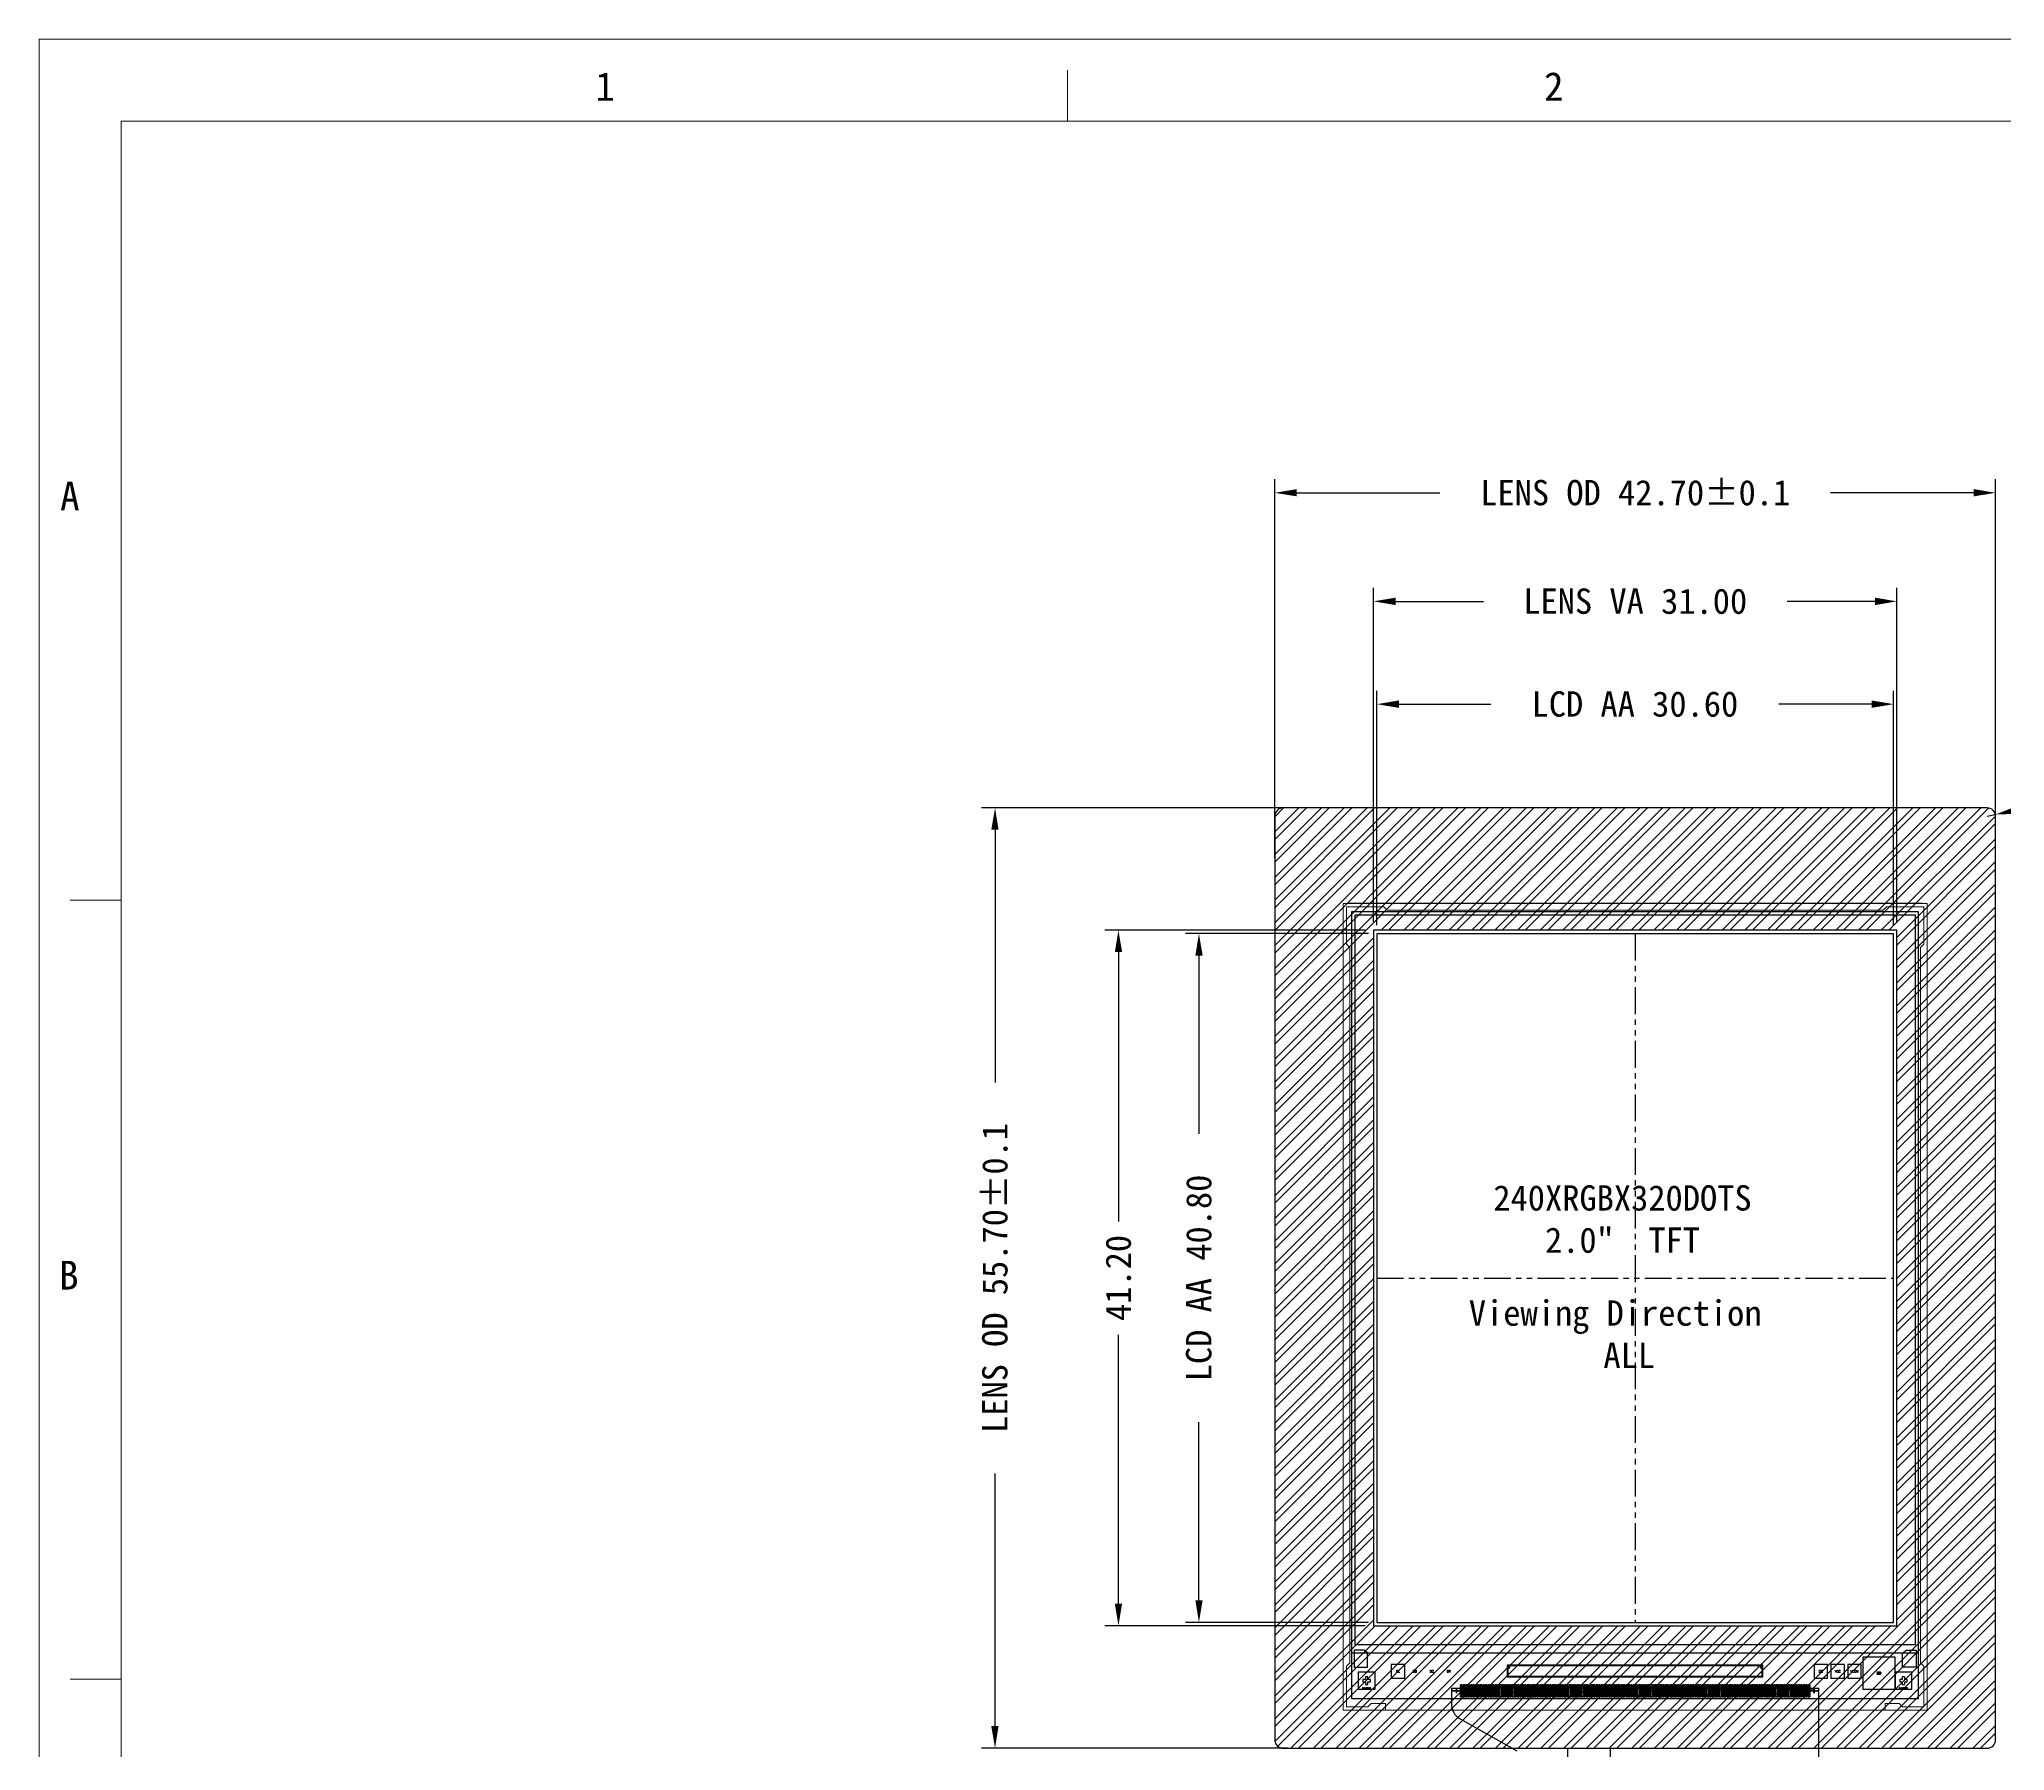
# Model space of a CAD drawing. Header units: millimetres. Extents: x 395 to 741, y -849 to -609.
# Drawn here: x 394.5 to 511, y -709.9 to -608.6 of the extents above; entities that cross this region are included whole.
import ezdxf

# ---------------------------------------------------------------- set-up
doc = ezdxf.new("R2010")
doc.units = ezdxf.units.MM
doc.header["$PDMODE"] = 3
doc.linetypes.add('PHANTOM2', pattern=[31.75, 15.875, -3.175, 3.175, -3.175, 3.175, -3.175])
doc.layers.get('0').update_dxf_attribs({"lineweight": 9})
doc.layers.get('Defpoints').update_dxf_attribs({"lineweight": 9})
for name, color, linetype, lineweight in [('BLU', 7, 'Continuous', 20), ('DIM', 4, 'Continuous', 13), ('R-Housing', 7, 'Continuous', 20)]:
    doc.layers.add(name, color=color, linetype=linetype, lineweight=lineweight)
for name, color, linetype in [('DIM（标注）', 3, 'Continuous'), ('FPC', 60, 'Continuous'), ('GATE.drawing', 3, 'Continuous'), ('ITO.drawing', 3, 'Continuous'), ('L131.drawing', 3, 'Continuous'), ('L31.drawing', 2, 'Continuous'), ('L59.drawing', 7, 'Continuous'), ('LAYOUT.drawing', 7, 'Continuous'), ('OUTLINE.drawing', 5, 'Continuous'), ('标 注', 3, 'Continuous')]:
    doc.layers.add(name, color=color, linetype=linetype)
doc.styles.add('romans', font='romans.shx')
doc.styles.add('W0$254', font='simplex_.ttf', dxfattribs={"width": 0.75})
doc.styles.add('宋', font='SimSun.ttf', dxfattribs={"height": 2})
doc.styles.add('宋体', font='')
doc.styles.get('宋体').set_extended_font_data('FangSong_GB2312')
doc.dimstyles.new('STANDARD 03', dxfattribs={"dimscale": 0, "dimtxt": 1.5, "dimasz": 1.3, "dimexe": 0.8, "dimexo": 0.5, "dimgap": 0.5, "dimtad": 0, "dimzin": 0, "dimdsep": 46, "dimtxsty": 'romans', "dimcen": 2, "dimadec": 0, "dimazin": 0, "dimtfac": 1, "dimtmove": 0, "dimatfit": 3, "dimfxl": 1, "dimtolj": 1, "dimtzin": 0, "dimarcsym": 0})
doc.dimstyles.new('STANDARD 03$0', dxfattribs={"dimscale": 0, "dimtxt": 1.5, "dimasz": 1.3, "dimexe": 0.8, "dimexo": 0.5, "dimgap": 0.5, "dimtad": 0, "dimzin": 0, "dimdsep": 46, "dimtxsty": 'romans', "dimcen": 1, "dimclrd": 256, "dimclre": 256, "dimclrt": 256, "dimadec": 0, "dimazin": 0, "dimtfac": 1, "dimtmove": 0, "dimatfit": 3, "dimfxl": 1, "dimtolj": 1, "dimtzin": 0, "dimlwd": -1, "dimarcsym": 0})

# ---------------------------------------------------------------- blocks, each defined once
blk = doc.blocks.new('*D26')
at = {"layer": 'Defpoints', "color": 0, "transparency": 16777216}
for p in [(504.39, -647.95), (473.79, -661.54), (504.39, -661.54)]:
    blk.add_point(p, dxfattribs=at)
at = {"layer": 'DIM（标注）', "lineweight": -2, "transparency": 16777216}
for p, q in [((473.79, -661.04), (473.79, -647.15)), ((504.39, -661.04), (504.39, -647.15))]:
    blk.add_line(p, q, dxfattribs=at)
at = {"layer": 'DIM（标注）', "transparency": 16777216}
for p, q in [((475.09, -647.95), (480.53, -647.95)), ((503.09, -647.95), (497.6, -647.95))]:
    blk.add_line(p, q, dxfattribs=at)
for points in [[(475.09, -647.73), (475.09, -648.17), (473.79, -647.95)], [(503.09, -647.73), (503.09, -648.17), (504.39, -647.95)]]:
    blk.add_solid(points, dxfattribs=at)
at = {"layer": 'DIM（标注）', "transparency": 16777216, "insert": (489.07, -647.95), "char_height": 1.5, "attachment_point": 5, "style": '宋体'}
blk.add_mtext('\\A1;LCD AA 30.60', dxfattribs=at)
blk = doc.blocks.new('*D27')
at = {"layer": 'Defpoints', "color": 0, "transparency": 16777216}
for p in [(473.79, -661.54), (463.24, -702.34), (473.79, -702.34)]:
    blk.add_point(p, dxfattribs=at)
at = {"layer": 'DIM（标注）', "lineweight": -2, "transparency": 16777216}
for p, q in [((473.29, -661.54), (462.44, -661.54)), ((473.29, -702.34), (462.44, -702.34))]:
    blk.add_line(p, q, dxfattribs=at)
at = {"layer": 'DIM（标注）', "transparency": 16777216}
for p, q in [((463.24, -662.84), (463.24, -673.41)), ((463.24, -701.04), (463.24, -690.48))]:
    blk.add_line(p, q, dxfattribs=at)
for points in [[(463.03, -662.84), (463.46, -662.84), (463.24, -661.54)], [(463.03, -701.04), (463.46, -701.04), (463.24, -702.34)]]:
    blk.add_solid(points, dxfattribs=at)
at = {"layer": 'DIM（标注）', "transparency": 16777216, "insert": (463.24, -681.94), "char_height": 1.5, "attachment_point": 5, "rotation": 90, "style": '宋体'}
blk.add_mtext('\\A1;LCD AA 40.80', dxfattribs=at)
blk = doc.blocks.new('*U11')
at = {"layer": 'DIM（标注）', "color": 4}
blk.add_lwpolyline([(-0.05, -0.35), (0.05, -0.35), (0.05, 0.35), (-0.05, 0.35)], close=True, dxfattribs=at)
blk = doc.blocks.new('*U12')
at = {"layer": 'DIM（标注）', "color": 0, "linetype": 'ByBlock', "lineweight": -2}
for p in [(0, 0), (0.146, 0), (0.292, 0), (0.438, 0), (0.584, 0), (0.73, 0), (0.876, 0), (1.022, 0), (1.168, 0), (1.314, 0), (1.46, 0), (1.606, 0), (1.752, 0), (1.898, 0), (2.044, 0), (2.19, 0), (2.336, 0), (2.482, 0), (2.628, 0), (2.774, 0), (2.92, 0), (3.066, 0), (3.212, 0), (3.358, 0), (3.504, 0), (3.65, 0), (3.796, 0), (3.942, 0), (4.088, 0), (4.234, 0), (4.38, 0), (4.526, 0), (4.672, 0), (4.818, 0), (4.964, 0), (5.11, 0), (5.256, 0), (5.402, 0), (5.548, 0), (5.694, 0), (5.84, 0), (5.986, 0), (6.132, 0), (6.278, 0), (6.424, 0), (6.57, 0), (6.716, 0), (6.862, 0), (7.008, 0), (7.154, 0), (7.3, 0), (7.446, 0), (7.592, 0), (7.738, 0), (7.884, 0), (8.03, 0), (8.176, 0), (8.322, 0), (8.468, 0), (8.614, 0), (8.76, 0), (8.906, 0), (9.052, 0), (9.198, 0), (9.344, 0), (9.49, 0), (9.636, 0), (9.782, 0), (9.928, 0), (10.074, 0), (10.22, 0), (10.366, 0), (10.512, 0), (10.658, 0), (10.804, 0), (10.95, 0), (11.096, 0), (11.242, 0), (11.388, 0), (11.534, 0), (11.68, 0), (11.826, 0), (11.972, 0), (12.118, 0), (12.264, 0), (12.41, 0), (12.556, 0), (12.702, 0), (12.848, 0), (12.994, 0), (13.14, 0), (13.286, 0), (13.432, 0), (13.578, 0), (13.724, 0), (13.87, 0), (14.016, 0), (14.162, 0), (14.308, 0), (14.454, 0), (14.6, 0), (14.746, 0), (14.892, 0), (15.038, 0), (15.184, 0), (15.33, 0), (15.476, 0), (15.622, 0), (15.768, 0), (15.914, 0), (16.06, 0), (16.206, 0), (16.352, 0), (16.498, 0), (16.644, 0), (16.79, 0), (16.936, 0), (17.082, 0), (17.228, 0), (17.374, 0), (17.52, 0), (17.666, 0), (17.812, 0), (17.958, 0), (18.104, 0), (18.25, 0), (18.396, 0), (18.542, 0), (18.688, 0), (18.834, 0), (18.98, 0), (19.126, 0), (19.272, 0), (19.418, 0), (19.564, 0), (19.71, 0), (19.856, 0), (20.002, 0), (20.148, 0), (20.294, 0), (20.44, 0), (20.586, 0)]:
    blk.add_blockref('*U11', p, dxfattribs=at)
blk = doc.blocks.new('process_key')
at = {"layer": 'GATE.drawing'}
blk.add_lwpolyline([(0.075, 0.225), (-0.075, 0.225), (-0.075, 0.075), (-0.225, 0.075), (-0.225, -0.075), (-0.075, -0.075), (-0.075, -0.225), (0.075, -0.225), (0.075, -0.075), (0.225, -0.075), (0.225, 0.075), (0.075, 0.075), (0.075, 0.225)], close=True, dxfattribs=at)
at = {"layer": 'OUTLINE.drawing'}
blk.add_lwpolyline([(-0.5, -0.5), (0.5, -0.5), (0.5, 0.5), (-0.5, 0.5), (-0.5, -0.5)], close=True, dxfattribs=at)
at = {"layer": 'OUTLINE.drawing', "insert": (-0.007, -0.4321), "char_height": 0.05, "width": 0.64763, "attachment_point": 5, "style": 'W0$254'}
blk.add_mtext('PANEL PROC KEY', dxfattribs=at)
blk = doc.blocks.new('panel_id')
at = {"layer": 'GATE.drawing'}
blk.add_lwpolyline([(-0.95, -0.95), (0.95, -0.95), (0.95, 0.95), (-0.95, 0.95), (-0.95, -0.95)], close=True, dxfattribs=at)
at = {"layer": 'OUTLINE.drawing', "color": 3}
for points in [[(-0.95, -0.95), (0.95, -0.95), (0.95, 0.95), (-0.95, 0.95), (-0.95, -0.95)], [(-0.10375, -0.075), (-0.10375, -0.05835), (-0.0871, -0.05835), (-0.0871, 0.05835), (-0.10375, 0.05835), (-0.10375, 0.075), (-0.0538, 0.075), (-0.0538, 0.05835), (-0.07045, 0.05835), (-0.07045, -0.05835), (-0.0538, -0.05835), (-0.0538, -0.075), (-0.10375, -0.075)], [(-0.0128, -0.075), (-0.0128, 0.075), (0.07045, 0.075), (0.10375, 0.0417), (0.10375, -0.0417), (0.07045, -0.075), (0.00385, -0.075), (0.00385, -0.05835), (0.0622, -0.05835), (0.0871, -0.0333), (0.0871, 0.0333), (0.0622, 0.05835), (0.00385, 0.05835), (0.00385, -0.075), (-0.0128, -0.075)]]:
    blk.add_lwpolyline(points, close=True, dxfattribs=at)
blk = doc.blocks.new('align_r')
at = {"layer": 'L31.drawing'}
for points in [[(-0.015, -0.045), (-0.015, -0.015), (-0.045, -0.015), (-0.045, 0.015), (-0.015, 0.015), (-0.015, 0.045), (0.015, 0.045), (0.015, 0.015), (0.045, 0.015), (0.045, -0.015), (0.015, -0.015), (0.015, -0.045), (-0.015, -0.045)], [(0.025, 0.025), (0.045, 0.025), (0.045, 0.045), (0.025, 0.045), (0.025, 0.025)]]:
    blk.add_lwpolyline(points, close=True, dxfattribs=at)
at = {"layer": 'L59.drawing'}
blk.add_lwpolyline([(-0.055, -0.055), (0.055, -0.055), (0.055, 0.055), (-0.055, 0.055), (-0.055, -0.055)], close=True, dxfattribs=at)
blk = doc.blocks.new('align_l')
at = {"layer": 'L31.drawing'}
for points in [[(-0.015, -0.045), (-0.015, -0.015), (-0.045, -0.015), (-0.045, 0.015), (-0.015, 0.015), (-0.015, 0.045), (0.015, 0.045), (0.015, 0.015), (0.045, 0.015), (0.045, -0.015), (0.015, -0.015), (0.015, -0.045), (-0.015, -0.045)], [(-0.045, 0.025), (-0.025, 0.025), (-0.025, 0.045), (-0.045, 0.045), (-0.045, 0.025)]]:
    blk.add_lwpolyline(points, close=True, dxfattribs=at)
at = {"layer": 'L59.drawing'}
blk.add_lwpolyline([(-0.055, -0.055), (0.055, -0.055), (0.055, 0.055), (-0.055, 0.055), (-0.055, -0.055)], close=True, dxfattribs=at)
blk = doc.blocks.new('et_pad')
at = {"layer": 'GATE.drawing'}
blk.add_lwpolyline([(0, 0), (0.8, 0), (0.8, 0.8), (0, 0.8), (0, 0)], close=True, dxfattribs=at)
at = {"layer": 'ITO.drawing'}
blk.add_lwpolyline([(0, 0), (0.8, 0), (0.8, 0.8), (0, 0.8), (0, 0)], close=True, dxfattribs=at)
blk = doc.blocks.new('fpc_label')
at = {"layer": 'OUTLINE.drawing', "char_height": 0.025, "attachment_point": 5, "rotation": 90, "style": 'W0$254'}
for s, insert, width in [('Ag_GND', (0.03392, 0.53), 0.1393), ('NULL', (0.17992, 0.53), 0.09287), ('Ag_GND', (0.32592, 0.53), 0.1393), ('Ag_GND', (0.47192, 0.53), 0.1393), ('GND', (0.61792, 0.53), 0.0762), ('FPC_R_OUT', (0.76392, 0.53), 0.20596), ('FPC_R_IN', (0.90992, 0.53), 0.17025), ('TG', (1.05592, 0.53), 0.04406), ('VCOM', (1.20192, 0.53), 0.1012), ('VCOM', (1.34792, 0.53), 0.1012), ('VCOM', (1.49392, 0.53), 0.1012), ('VCOM', (1.63992, 0.53), 0.1012), ('VCOM', (1.78592, 0.53), 0.1012), ('VCOM', (1.93192, 0.53), 0.1012), ('DUMMYR2', (2.07792, 0.53), 0.17858), ('DUMMYR1', (2.22392, 0.53), 0.17858), ('AGND', (2.36992, 0.53), 0.09763), ('AGND', (2.51592, 0.53), 0.09763), ('AGND', (2.66192, 0.53), 0.09763), ('DUMMY', (2.80792, 0.53), 0.12977), ('DUMMY', (2.95392, 0.53), 0.12977), ('DUMMY', (3.09992, 0.53), 0.12977), ('VGH', (3.24592, 0.53), 0.07263), ('VGH', (3.39192, 0.53), 0.07263), ('VGH', (3.53792, 0.53), 0.07263), ('VGH', (3.68392, 0.53), 0.07263), ('VPP', (3.82992, 0.53), 0.07144), ('VPP', (3.97592, 0.53), 0.07144), ('VPP', (4.12192, 0.53), 0.07144), ('VCC', (4.26792, 0.53), 0.07144), ('VCC', (4.41392, 0.53), 0.07144), ('VCC', (4.55992, 0.53), 0.07144), ('VCC', (4.70592, 0.53), 0.07144), ('VCC', (4.85192, 0.53), 0.07144), ('VCC', (4.99792, 0.53), 0.07144), ('VDDI', (5.14392, 0.53), 0.08096), ('VDDI', (5.28992, 0.53), 0.08096), ('VDDI', (5.43592, 0.53), 0.08096), ('VDDI', (5.58192, 0.53), 0.08096), ('TESTO5', (5.72792, 0.53), 0.13453), ('TESTO4', (5.87392, 0.53), 0.13453), ('TESTO3', (6.01992, 0.53), 0.13453), ('TESTO2', (6.16592, 0.53), 0.13453), ('TESTO1', (6.31192, 0.53), 0.13453), ('TE2', (6.45792, 0.53), 0.06549), ('VDDI_LED', (6.60392, 0.53), 0.16787), ('LED_EN', (6.74992, 0.53), 0.13572), ('LED_PWM', (6.89592, 0.53), 0.16906), ('SDO', (7.04192, 0.53), 0.07501), ('TE', (7.18792, 0.53), 0.04168), ('DB17', (7.33392, 0.53), 0.09763), ('DB16', (7.47992, 0.53), 0.09763), ('DB15', (7.62592, 0.53), 0.09763), ('DB14', (7.77192, 0.53), 0.09763), ('DB13', (7.91792, 0.53), 0.09763), ('DB12', (8.06392, 0.53), 0.09763), ('DB11', (8.20992, 0.53), 0.09763), ('DB10', (8.35592, 0.53), 0.09763), ('DB9', (8.50192, 0.53), 0.07382), ('DB8', (8.64792, 0.53), 0.07382), ('DUMMY', (8.79392, 0.53), 0.12977), ('DB7', (8.93992, 0.53), 0.07382), ('DB6', (9.08592, 0.53), 0.07382), ('DB5', (9.23192, 0.53), 0.07382), ('DB4', (9.37792, 0.53), 0.07382), ('DB3', (9.52392, 0.53), 0.07382), ('DB2', (9.66992, 0.53), 0.07382), ('DB1', (9.81592, 0.53), 0.07382), ('DB0', (9.96192, 0.53), 0.07382), ('SDA', (10.10792, 0.53), 0.07025), ('DOTCLK', (10.25392, 0.53), 0.14049), ('ENABLE', (10.39992, 0.53), 0.13811), ('HSYNC', (10.54592, 0.53), 0.12263), ('VSYNC', (10.69192, 0.53), 0.11787), ('RDX', (10.83792, 0.53), 0.07382), ('WRX', (10.98392, 0.53), 0.07739), ('DCX', (11.12992, 0.53), 0.07382), ('CSX', (11.27592, 0.53), 0.07263), ('RESX', (11.42192, 0.53), 0.09525), ('IM0', (11.56792, 0.53), 0.06191), ('IM1', (11.71392, 0.53), 0.06191), ('IM2', (11.85992, 0.53), 0.06191), ('IM3', (12.00592, 0.53), 0.06191), ('EXTC', (12.15192, 0.53), 0.09049), ('DUMMY', (12.29792, 0.53), 0.12977), ('TEST3', (12.44392, 0.53), 0.10834), ('DGND', (12.58992, 0.53), 0.1012), ('DGND', (12.73592, 0.53), 0.1012), ('DGND', (12.88192, 0.53), 0.1012), ('AGND', (13.02792, 0.53), 0.09763), ('AGND', (13.17392, 0.53), 0.09763), ('AGND', (13.31992, 0.53), 0.09763), ('AGND', (13.46592, 0.53), 0.09763), ('AGND', (13.61192, 0.53), 0.09763), ('AGND', (13.75792, 0.53), 0.09763), ('AGND', (13.90392, 0.53), 0.09763), ('AGND', (14.04992, 0.53), 0.09763), ('VDD', (14.19592, 0.53), 0.07144), ('VDD', (14.34192, 0.53), 0.07144), ('VDD', (14.48792, 0.53), 0.07144), ('DUMMY', (14.63392, 0.53), 0.12977), ('DUMMY', (14.77992, 0.53), 0.12977), ('DUMMY', (14.92592, 0.53), 0.12977), ('V20', (15.07192, 0.53), 0.06906), ('V20', (15.21792, 0.53), 0.06906), ('V20', (15.36392, 0.53), 0.06906), ('VAP', (15.50992, 0.53), 0.06787), ('VAP', (15.65592, 0.53), 0.06787), ('DUMMY', (15.80192, 0.53), 0.12977), ('DUMMY', (15.94792, 0.53), 0.12977), ('DUMMY', (16.09392, 0.53), 0.12977), ('DUMMY', (16.23992, 0.53), 0.12977), ('AVCL', (16.38592, 0.53), 0.08811), ('AVCL', (16.53192, 0.53), 0.08811), ('AVCL', (16.67792, 0.53), 0.08811), ('AVDD', (16.82392, 0.53), 0.09287), ('AVDD', (16.96992, 0.53), 0.09287), ('AVDD', (17.11592, 0.53), 0.09287), ('VGL', (17.26192, 0.53), 0.06668), ('VGL', (17.40792, 0.53), 0.06668), ('DUMMY', (17.55392, 0.53), 0.12977), ('DUMMY', (17.69992, 0.53), 0.12977), ('DUMMY', (17.84592, 0.53), 0.12977), ('VDDGX', (17.99192, 0.53), 0.12025), ('VDDS', (18.13792, 0.53), 0.09525), ('VAG', (18.28392, 0.53), 0.06787), ('VCOM', (18.42992, 0.53), 0.1012), ('VCOM', (18.57592, 0.53), 0.1012), ('VCOM', (18.72192, 0.53), 0.1012), ('VGL', (18.86792, 0.53), 0.06668), ('VGL', (19.01392, 0.53), 0.06668), ('VCOM', (19.15992, 0.53), 0.1012), ('VCOM', (19.30592, 0.53), 0.1012), ('VCOM', (19.45192, 0.53), 0.1012), ('TG', (19.59792, 0.53), 0.04406), ('FPC_R_OUT', (19.74392, 0.53), 0.20596), ('FPC_R_IN', (19.88992, 0.53), 0.17025), ('GND', (20.03592, 0.53), 0.0762), ('AG_GND', (20.18192, 0.53), 0.14168), ('Ag_GND', (20.32792, 0.53), 0.1393), ('NULL', (20.47392, 0.53), 0.09287), ('AG_GND', (20.61992, 0.53), 0.14168)]:
    blk.add_mtext(s, dxfattribs=dict(at, insert=insert, width=width))
at = {"layer": 'OUTLINE.drawing', "char_height": 0.025, "attachment_point": 5, "style": 'W0$254'}
for s, insert, width in [('1', (0.03392, 0.66), 0.02382), ('2', (0.17992, 0.66), 0.02382), ('3', (0.32592, 0.66), 0.02382), ('4', (0.47192, 0.66), 0.02382), ('5', (0.61792, 0.66), 0.02382), ('6', (0.76392, 0.66), 0.02382), ('7', (0.90992, 0.66), 0.02382), ('8', (1.05592, 0.66), 0.02382), ('9', (1.20192, 0.66), 0.02382), ('10', (1.34792, 0.66), 0.04763), ('11', (1.49392, 0.66), 0.04763), ('12', (1.63992, 0.66), 0.04763), ('13', (1.78592, 0.66), 0.04763), ('14', (1.93192, 0.66), 0.04763), ('15', (2.07792, 0.66), 0.04763), ('16', (2.22392, 0.66), 0.04763), ('17', (2.36992, 0.66), 0.04763), ('18', (2.51592, 0.66), 0.04763), ('19', (2.66192, 0.66), 0.04763), ('20', (2.80792, 0.66), 0.04763), ('21', (2.95392, 0.66), 0.04763), ('22', (3.09992, 0.66), 0.04763), ('23', (3.24592, 0.66), 0.04763), ('24', (3.39192, 0.66), 0.04763), ('25', (3.53792, 0.66), 0.04763), ('26', (3.68392, 0.66), 0.04763), ('27', (3.82992, 0.66), 0.04763), ('28', (3.97592, 0.66), 0.04763), ('29', (4.12192, 0.66), 0.04763), ('30', (4.26792, 0.66), 0.04763), ('31', (4.41392, 0.66), 0.04763), ('32', (4.55992, 0.66), 0.04763), ('33', (4.70592, 0.66), 0.04763), ('34', (4.85192, 0.66), 0.04763), ('35', (4.99792, 0.66), 0.04763), ('36', (5.14392, 0.66), 0.04763), ('37', (5.28992, 0.66), 0.04763), ('38', (5.43592, 0.66), 0.04763), ('39', (5.58192, 0.66), 0.04763), ('40', (5.72792, 0.66), 0.04763), ('41', (5.87392, 0.66), 0.04763), ('42', (6.01992, 0.66), 0.04763), ('43', (6.16592, 0.66), 0.04763), ('44', (6.31192, 0.66), 0.04763), ('45', (6.45792, 0.66), 0.04763), ('46', (6.60392, 0.66), 0.04763), ('47', (6.74992, 0.66), 0.04763), ('48', (6.89592, 0.66), 0.04763), ('49', (7.04192, 0.66), 0.04763), ('50', (7.18792, 0.66), 0.04763), ('51', (7.33392, 0.66), 0.04763), ('52', (7.47992, 0.66), 0.04763), ('53', (7.62592, 0.66), 0.04763), ('54', (7.77192, 0.66), 0.04763), ('55', (7.91792, 0.66), 0.04763), ('56', (8.06392, 0.66), 0.04763), ('57', (8.20992, 0.66), 0.04763), ('58', (8.35592, 0.66), 0.04763), ('59', (8.50192, 0.66), 0.04763), ('60', (8.64792, 0.66), 0.04763), ('61', (8.79392, 0.66), 0.04763), ('62', (8.93992, 0.66), 0.04763), ('63', (9.08592, 0.66), 0.04763), ('64', (9.23192, 0.66), 0.04763), ('65', (9.37792, 0.66), 0.04763), ('66', (9.52392, 0.66), 0.04763), ('67', (9.66992, 0.66), 0.04763), ('68', (9.81592, 0.66), 0.04763), ('69', (9.96192, 0.66), 0.04763), ('70', (10.10792, 0.66), 0.04763), ('71', (10.25392, 0.66), 0.04763), ('72', (10.39992, 0.66), 0.04763), ('73', (10.54592, 0.66), 0.04763), ('74', (10.69192, 0.66), 0.04763), ('75', (10.83792, 0.66), 0.04763), ('76', (10.98392, 0.66), 0.04763), ('77', (11.12992, 0.66), 0.04763), ('78', (11.27592, 0.66), 0.04763), ('79', (11.42192, 0.66), 0.04763), ('80', (11.56792, 0.66), 0.04763), ('81', (11.71392, 0.66), 0.04763), ('82', (11.85992, 0.66), 0.04763), ('83', (12.00592, 0.66), 0.04763), ('84', (12.15192, 0.66), 0.04763), ('85', (12.29792, 0.66), 0.04763), ('86', (12.44392, 0.66), 0.04763), ('87', (12.58992, 0.66), 0.04763), ('88', (12.73592, 0.66), 0.04763), ('89', (12.88192, 0.66), 0.04763), ('90', (13.02792, 0.66), 0.04763), ('91', (13.17392, 0.66), 0.04763), ('92', (13.31992, 0.66), 0.04763), ('93', (13.46592, 0.66), 0.04763), ('94', (13.61192, 0.66), 0.04763), ('95', (13.75792, 0.66), 0.04763), ('96', (13.90392, 0.66), 0.04763), ('97', (14.04992, 0.66), 0.04763), ('98', (14.19592, 0.66), 0.04763), ('99', (14.34192, 0.66), 0.04763), ('100', (14.48792, 0.66), 0.07144), ('101', (14.63392, 0.66), 0.07144), ('102', (14.77992, 0.66), 0.07144), ('103', (14.92592, 0.66), 0.07144), ('104', (15.07192, 0.66), 0.07144), ('105', (15.21792, 0.66), 0.07144), ('106', (15.36392, 0.66), 0.07144), ('107', (15.50992, 0.66), 0.07144), ('108', (15.65592, 0.66), 0.07144), ('109', (15.80192, 0.66), 0.07144), ('110', (15.94792, 0.66), 0.07144), ('111', (16.09392, 0.66), 0.07144), ('112', (16.23992, 0.66), 0.07144), ('113', (16.38592, 0.66), 0.07144), ('114', (16.53192, 0.66), 0.07144), ('115', (16.67792, 0.66), 0.07144), ('116', (16.82392, 0.66), 0.07144), ('117', (16.96992, 0.66), 0.07144), ('118', (17.11592, 0.66), 0.07144), ('119', (17.26192, 0.66), 0.07144), ('120', (17.40792, 0.66), 0.07144), ('121', (17.55392, 0.66), 0.07144), ('122', (17.69992, 0.66), 0.07144), ('123', (17.84592, 0.66), 0.07144), ('124', (17.99192, 0.66), 0.07144), ('125', (18.13792, 0.66), 0.07144), ('126', (18.28392, 0.66), 0.07144), ('127', (18.42992, 0.66), 0.07144), ('128', (18.57592, 0.66), 0.07144), ('129', (18.72192, 0.66), 0.07144), ('130', (18.86792, 0.66), 0.07144), ('131', (19.01392, 0.66), 0.07144), ('132', (19.15992, 0.66), 0.07144), ('133', (19.30592, 0.66), 0.07144), ('134', (19.45192, 0.66), 0.07144), ('135', (19.59792, 0.66), 0.07144), ('136', (19.74392, 0.66), 0.07144), ('137', (19.88992, 0.66), 0.07144), ('138', (20.03592, 0.66), 0.07144), ('139', (20.18192, 0.66), 0.07144), ('140', (20.32792, 0.66), 0.07144), ('141', (20.47392, 0.66), 0.07144), ('142', (20.61992, 0.66), 0.07144)]:
    blk.add_mtext(s, dxfattribs=dict(at, insert=insert, width=width))
blk = doc.blocks.new('pad89v_out_line')
at = {"layer": 'L59.drawing'}
for points in [[(-7.5775, -0.349), (7.5775, -0.349), (7.5775, 0.349), (-7.5775, 0.349), (-7.5775, -0.349)], [(-7.5375, -0.309), (7.5375, -0.309), (7.5375, 0.309), (-7.5375, 0.309), (-7.5375, -0.309)], [(-7.5345, -0.306), (7.5345, -0.306), (7.5345, 0.306), (-7.5345, 0.306), (-7.5345, -0.306)]]:
    blk.add_lwpolyline(points, close=True, dxfattribs=at)
blk = doc.blocks.new('et_pad_all')
for p in [(0, -0.02674), (25.05, -0.02674)]:
    blk.add_blockref('et_pad', p)
at = {"layer": 'OUTLINE.drawing', "char_height": 0.15, "attachment_point": 5, "style": 'W0$254'}
for s, insert, width in [('GE', (0.4, 0.37326), 0.28572), ('DB', (1.4, 0.37326), 0.30001), ('DG', (2.4, 0.37326), 0.30001), ('DR', (3.4, 0.37326), 0.30001), ('GO', (25.45, 0.37326), 0.30715), ('VGG', (26.45, 0.37326), 0.42858), ('VCOM', (27.45, 0.37326), 0.60715)]:
    blk.add_mtext(s, dxfattribs=dict(at, insert=insert, width=width))
blk = doc.blocks.new('panel_down')
blk.add_blockref('et_pad_all', (-15.2752, -1.38043))
blk = doc.blocks.new('LCD')
at = {"layer": 'DIM（标注）', "color": 1, "linetype": 'PHANTOM2', "ltscale": 0.1}
for p, q in [((324.49, -694.86), (324.49, -735.66)), ((309.19, -715.26), (339.79, -715.26))]:
    blk.add_line(p, q, dxfattribs=at)
at = {"layer": 'GATE.drawing', "color": 4, "const_width": 0.1}
for points in [[(314.15, -739.71), (313.65, -739.71)], [(313.9, -739.86), (313.9, -739.56)], [(334.84, -739.71), (335.34, -739.71)], [(335.09, -739.86), (335.09, -739.56)]]:
    blk.add_lwpolyline(points, dxfattribs=at)
at = {"layer": 'ITO.drawing', "color": 1}
for points in [[(308.43, -737.31), (307.84, -737.31), (307.84, -738.31), (308.64, -738.31), (308.64, -737.46), (308.43, -737.31)], [(340.56, -737.31), (341.14, -737.31), (341.14, -738.31), (340.34, -738.31), (340.34, -737.46), (340.56, -737.31)]]:
    blk.add_lwpolyline(points, close=True, dxfattribs=at)
at = {"layer": 'L131.drawing', "color": 1}
for points in [[(316.97, -738.3), (317.06, -738.3), (317.06, -738.27), (316.97, -738.27), (316.97, -738.3)], [(317, -738.33), (317.03, -738.33), (317.03, -738.24), (317, -738.24), (317, -738.33)]]:
    blk.add_lwpolyline(points, close=True, dxfattribs=at)
at = {"layer": 'LAYOUT.drawing', "color": 4}
for points in [[(307.69, -740.16), (341.29, -740.16), (341.29, -693.56), (307.69, -693.56), (307.69, -740.16)], [(307.69, -737.46), (341.29, -737.46), (341.29, -693.56), (307.69, -693.56), (307.69, -737.46)]]:
    blk.add_lwpolyline(points, close=True, dxfattribs=at)
at = {"layer": 'OUTLINE.drawing', "color": 4}
for p, q in [((314.15, -740.06), (314.15, -739.36)), ((314.15, -739.36), (314.25, -739.36)), ((314.25, -739.36), (314.25, -740.06)), ((314.25, -740.06), (314.15, -740.06)), ((314.25, -740.06), (314.25, -740.06))]:
    blk.add_line(p, q, dxfattribs=at)
for points in [[(309.19, -735.66), (339.79, -735.66), (339.79, -694.86), (309.19, -694.86), (309.19, -735.66)], [(334.69, -740.06), (334.59, -740.06), (334.59, -739.36), (334.69, -739.36), (334.69, -740.06)], [(334.84, -740.06), (334.74, -740.06), (334.74, -739.36), (334.84, -739.36), (334.84, -740.06)]]:
    blk.add_lwpolyline(points, close=True, dxfattribs=at)
at = {"color": 1}
for name, p in [('et_pad', (310.04, -738.95)), ('panel_down', (325.32, -737.55)), ('pad89v_out_line', (324.49, -738.54)), ('et_pad', (335.09, -738.95)), ('et_pad', (336.09, -738.95)), ('et_pad', (337.09, -738.95)), ('panel_id', (338.94, -738.66)), ('process_key', (308.59, -739.11)), ('align_l', (317.01, -738.29)), ('align_r', (331.97, -738.29)), ('process_key', (340.39, -739.11))]:
    blk.add_blockref(name, p, dxfattribs=at)
at = {"layer": 'DIM（标注）', "color": 4}
blk.add_blockref('*U12', (314.2, -739.71), dxfattribs=at)
at = {"layer": 'OUTLINE.drawing', "color": 4}
blk.add_blockref('fpc_label', (314.17, -740.04), dxfattribs=at)
at = {"layer": 'DIM（标注）', "color": 4, "insert": (316.09, -709.76), "char_height": 2, "width": 30.8502, "attachment_point": 1, "style": '宋'}
blk.add_mtext('{\\H0.75x;\\C3;240XRGBX320DOTS\\P   2.0"  TFT}', dxfattribs=at)
at = {"layer": 'DIM（标注）', "color": 4, "insert": (308.28, -716.58), "char_height": 1.5, "width": 30.8502, "attachment_point": 1}
blk.add_mtext('\\pi6.35805;{\\fSimSun|b0|i0|c134|p2;\\C256;Viewing Direction\\P\\pi13.31336; ALL }', dxfattribs=at)
blk = doc.blocks.new('GDJ')
at = {"layer": 'R-Housing', "lineweight": 0}
for p, q in [((811.55, -827.71), (811.55, -779.91)), ((811.55, -779.91), (846.15, -779.91)), ((811.75, -782.32), (811.75, -780.11)), ((811.75, -780.11), (813.96, -780.11)), ((813.96, -780.11), (814.16, -780.31)), ((843.54, -780.31), (843.74, -780.11)), ((843.74, -780.11), (845.95, -780.11)), ((845.95, -780.11), (845.95, -782.32)), ((846.15, -779.91), (846.15, -827.71)), ((814.16, -780.31), (843.54, -780.31)), ((811.95, -782.52), (811.75, -782.32)), ((845.95, -782.32), (845.75, -782.52)), ((811.95, -824.9), (811.95, -782.52)), ((845.75, -782.52), (845.75, -824.9)), ((811.75, -825.1), (811.95, -824.9)), ((811.75, -827.51), (811.75, -825.1)), ((845.75, -824.9), (845.95, -825.1)), ((845.95, -825.1), (845.95, -827.51)), ((846.15, -827.71), (811.55, -827.71)), ((813.01, -827.51), (811.75, -827.51)), ((813.21, -827.31), (813.01, -827.51)), ((814.05, -827.31), (813.21, -827.31)), ((814.05, -827.71), (814.05, -827.31)), ((844.49, -827.31), (843.65, -827.31)), ((843.65, -827.31), (843.65, -827.71)), ((844.69, -827.51), (844.49, -827.31)), ((845.95, -827.51), (844.69, -827.51))]:
    blk.add_line(p, q, dxfattribs=at)
blk = doc.blocks.new('*D31')
at = {"layer": 'Defpoints', "color": 0, "transparency": 16777216}
for p in [(504.59, -641.86), (473.59, -661.34), (504.59, -661.34)]:
    blk.add_point(p, dxfattribs=at)
at = {"layer": 'DIM（标注）', "lineweight": -2, "transparency": 16777216}
for p, q in [((473.59, -660.84), (473.59, -641.06)), ((504.59, -660.84), (504.59, -641.06))]:
    blk.add_line(p, q, dxfattribs=at)
at = {"layer": 'DIM（标注）', "transparency": 16777216}
for p, q in [((474.89, -641.86), (480.09, -641.86)), ((503.29, -641.86), (498.09, -641.86))]:
    blk.add_line(p, q, dxfattribs=at)
for points in [[(474.89, -641.64), (474.89, -642.08), (473.59, -641.86)], [(503.29, -641.64), (503.29, -642.08), (504.59, -641.86)]]:
    blk.add_solid(points, dxfattribs=at)
at = {"layer": 'DIM（标注）', "transparency": 16777216, "insert": (489.09, -641.86), "char_height": 1.5, "attachment_point": 5, "style": '宋体'}
blk.add_mtext('\\A1;LENS VA 31.00', dxfattribs=at)
blk = doc.blocks.new('*D32')
at = {"layer": 'Defpoints', "color": 0, "transparency": 16777216}
for p in [(510.44, -635.43), (467.74, -657.53), (510.44, -657.53)]:
    blk.add_point(p, dxfattribs=at)
at = {"layer": 'DIM（标注）', "lineweight": -2, "transparency": 16777216}
for p, q in [((467.74, -657.03), (467.74, -634.63)), ((510.44, -657.03), (510.44, -634.63))]:
    blk.add_line(p, q, dxfattribs=at)
at = {"layer": 'DIM（标注）', "transparency": 16777216}
for p, q in [((469.04, -635.43), (477.51, -635.43)), ((509.14, -635.43), (500.66, -635.43))]:
    blk.add_line(p, q, dxfattribs=at)
for points in [[(469.04, -635.21), (469.04, -635.64), (467.74, -635.43)], [(509.14, -635.21), (509.14, -635.64), (510.44, -635.43)]]:
    blk.add_solid(points, dxfattribs=at)
at = {"layer": 'DIM（标注）', "transparency": 16777216, "insert": (489.09, -635.43), "char_height": 1.5, "attachment_point": 5, "style": '宋体'}
blk.add_mtext('\\A1;LENS OD 42.70%%P0.1', dxfattribs=at)
blk = doc.blocks.new('*D33')
at = {"layer": 'Defpoints', "color": 0, "transparency": 16777216}
for p in [(473.59, -661.34), (458.47, -702.54), (473.59, -702.54)]:
    blk.add_point(p, dxfattribs=at)
at = {"layer": 'DIM（标注）', "lineweight": -2, "transparency": 16777216}
for p, q in [((473.09, -661.34), (457.67, -661.34)), ((473.09, -702.54), (457.67, -702.54))]:
    blk.add_line(p, q, dxfattribs=at)
at = {"layer": 'DIM（标注）', "transparency": 16777216}
for p, q in [((458.47, -662.64), (458.47, -678.59)), ((458.47, -701.24), (458.47, -685.3))]:
    blk.add_line(p, q, dxfattribs=at)
for points in [[(458.26, -662.64), (458.69, -662.64), (458.47, -661.34)], [(458.26, -701.24), (458.69, -701.24), (458.47, -702.54)]]:
    blk.add_solid(points, dxfattribs=at)
at = {"layer": 'DIM（标注）', "transparency": 16777216, "insert": (458.47, -681.94), "char_height": 1.5, "attachment_point": 5, "rotation": 90, "style": '宋体'}
blk.add_mtext('\\A1;41.20', dxfattribs=at)
blk = doc.blocks.new('*D34')
at = {"layer": 'Defpoints', "color": 0, "transparency": 16777216}
for p in [(451.16, -654.09), (470.13, -654.09), (468.98, -709.79)]:
    blk.add_point(p, dxfattribs=at)
at = {"layer": 'DIM（标注）', "lineweight": -2, "transparency": 16777216}
for p, q in [((469.63, -654.09), (450.36, -654.09)), ((468.48, -709.79), (450.36, -709.79))]:
    blk.add_line(p, q, dxfattribs=at)
at = {"layer": 'DIM（标注）', "transparency": 16777216}
for p, q in [((451.16, -655.39), (451.16, -670.37)), ((451.16, -708.49), (451.16, -693.52))]:
    blk.add_line(p, q, dxfattribs=at)
for points in [[(450.94, -655.39), (451.37, -655.39), (451.16, -654.09)], [(450.94, -708.49), (451.37, -708.49), (451.16, -709.79)]]:
    blk.add_solid(points, dxfattribs=at)
at = {"layer": 'DIM（标注）', "transparency": 16777216, "insert": (451.16, -681.94), "char_height": 1.5, "attachment_point": 5, "rotation": 90, "style": '宋体'}
blk.add_mtext('\\A1;LENS OD 55.70%%P0.1', dxfattribs=at)
blk = doc.blocks.new('*D35')
at = {"layer": 'Defpoints', "color": 0, "transparency": 16777216}
for p in [(509.94, -654.59), (510.42, -654.49)]:
    blk.add_point(p, dxfattribs=at)
at = {"layer": 'DIM（标注）', "transparency": 16777216}
for p, q in [((512.97, -653.96), (511.7, -654.22)), ((509.94, -654.59), (510.42, -654.49))]:
    blk.add_line(p, q, dxfattribs=at)
blk.add_solid([(511.65, -654.01), (511.74, -654.44), (510.42, -654.49)], dxfattribs=at)
at = {"layer": 'DIM（标注）', "transparency": 16777216, "insert": (518.04, -652.89), "char_height": 1.5, "attachment_point": 5, "rotation": 11.9023, "style": '宋体'}
blk.add_mtext('\\A1;4-R0.50', dxfattribs=at)

msp = doc.modelspace()

# ---------------------------------------------------------------- hatches: boundary and pattern name
at = {"layer": 'DIM（标注）', "true_color": 0x000000}
h = msp.add_hatch(dxfattribs=at)
h.set_pattern_fill('ANSI32', color=18, scale=0.1)
h.set_pattern_definition([(45, (607.5633, 54.1088), (-0.6735192, 0.6735192), []), (45, (608.0123, 54.1088), (-0.6735192, 0.6735192), [])])
h.paths.add_polyline_path([(510.435, -654.595, 0.4142136), (509.935, -654.095), (468.235, -654.095, 0.4142136), (467.735, -654.595), (467.735, -709.295, 0.4142136), (468.235, -709.795), (509.935, -709.795, 0.4142136), (510.435, -709.295)])
h.paths.add_polyline_path([(504.585, -702.545), (473.585, -702.545), (473.585, -661.345), (504.585, -661.345)], flags=16)

# ---------------------------------------------------------------- linework, layer by layer
at = {"color": 7, "linetype": 'Continuous'}
for q in [(740.605, -608.565), (394.538, -848.991)]:
    msp.add_line((394.538, -608.565), q, dxfattribs=at)
at = {"linetype": 'Continuous'}
for p, q in [((455.458, -613.422), (455.458, -610.387)), ((399.395, -613.422), (735.748, -613.422)), ((399.395, -618.016), (399.395, -613.422)), ((399.395, -618.016), (399.395, -848.727)), ((399.395, -659.565), (396.359, -659.565)), ((399.395, -705.707), (396.359, -705.707))]:
    msp.add_line(p, q, dxfattribs=at)
at = {"color": 30}
msp.add_line((495.085, -707.59), (495.085, -707.57), dxfattribs=at)
at = {"layer": 'BLU', "color": 0, "lineweight": 5}
msp.add_line((472.085, -659.745), (506.085, -659.745), dxfattribs=at)
at = {"layer": 'DIM', "color": 7}
for p, q in [((471.785, -660.045), (471.785, -707.245)), ((506.385, -660.045), (506.385, -707.245)), ((506.385, -660.045), (506.385, -707.245)), ((474.535, -707.545), (503.635, -707.545))]:
    msp.add_line(p, q, dxfattribs=at)
at = {"layer": 'DIM', "color": 0}
msp.add_line((506.385, -660.045), (506.385, -707.245), dxfattribs=at)
at = {"layer": 'DIM（标注）', "color": 30}
msp.add_line((478.2, -706.245), (478.2, -707.185), dxfattribs=at)
at = {"layer": 'DIM（标注）', "color": 251, "true_color": 0x636466}
msp.add_lwpolyline([(468.235, -709.795), (509.935, -709.795, 0.4142136), (510.435, -709.295), (510.435, -654.595, 0.4142136), (509.935, -654.095), (468.235, -654.095, 0.4142136), (467.735, -654.595), (467.735, -709.295, 0.4142136)], format="xyb", close=True, dxfattribs=at)
at = {"layer": 'DIM（标注）', "color": 6}
msp.add_lwpolyline([(472.485, -703.645), (505.685, -703.645), (505.685, -660.445), (472.485, -660.445)], close=True, dxfattribs=at)
at = {"layer": 'DIM（标注）', "color": 251, "true_color": 0x636466}
msp.add_lwpolyline([(473.585, -702.545), (504.585, -702.545), (504.585, -661.345), (473.585, -661.345)], close=True, dxfattribs=at)
at = {"layer": 'DIM（标注）', "color": 30}
msp.add_lwpolyline([(478.2, -706.245), (499.97, -706.245)], dxfattribs=at)
msp.add_arc((479.2, -707.185), 1, 180, 240.6948, dxfattribs=at)
at = {"layer": 'FPC', "color": 30}
msp.add_line((478.711, -708.057), (482.071, -709.943), dxfattribs=at)
msp.add_rational_spline([(495.776, -742.704, 6.25), (495.776, -731.811, 6.25), (495.776, -720.919, 6.25), (495.776, -720.419, 6.25), (496.276, -720.419, 6.25), (497.623, -720.419, 3.125), (498.97, -720.419), (499.97, -720.419), (499.97, -719.419), (499.97, -712.832), (499.97, -706.245)], [1, 1, 1, 0.707106781187, 1, 1, 1, 0.707106781187, 1, 1, 1], degree=2, knots=[0, 0, 0, 1, 1, 2.5707963, 2.5707963, 3.5707963, 3.5707963, 5.1415927, 5.1415927, 6.1415927, 6.1415927, 6.1415927], dxfattribs=at)
at = {"layer": '标 注', "color": 30, "lineweight": -3, "true_color": 0xf8991e}
msp.add_lwpolyline([(487.595, -709.795), (487.595, -712.944, 0.4142136), (488.095, -713.444), (490.792, -713.444, -0.4142136), (491.092, -713.744), (491.092, -718.644, -0.4142136), (490.792, -718.944), (480.954, -718.944, -0.4142136), (480.754, -718.744), (480.754, -714.17, -0.4142136), (480.954, -713.97), (484.795, -713.97, 0.4142136), (485.095, -713.67), (485.095, -709.795)], format="xyb", dxfattribs=at)

# ---------------------------------------------------------------- block references
at = {"layer": 'DIM（标注）', "color": 30}
for name, p in [('GDJ', (-339.763, 120.162)), ('LCD', (164.591, 33.312))]:
    msp.add_blockref(name, p, dxfattribs=at)

# ---------------------------------------------------------------- texts
at = {"color": 4, "linetype": 'Continuous', "style": '宋体'}
for s, p in [('1', (427.479, -612.208)), ('2', (483.687, -612.208)), ('A', (395.77, -636.469)), ('B', (395.712, -682.626))]:
    msp.add_text(s, height=1.7, dxfattribs=at).set_placement(p)

# ---------------------------------------------------------------- dimensions: what is measured, and where the dimension line sits
at = {"layer": 'DIM（标注）', "color": 30}
for base, p1, p2, text, picture, middle in [((510.435, -635.427), (467.735, -657.535), (510.435, -657.535), 'LENS OD <>%%P0.1', '*D32', (489.085, -635.427)), ((504.585, -641.858), (473.585, -661.345), (504.585, -661.345), 'LENS VA <>', '*D31', (489.085, -641.858))]:
    dim = msp.add_linear_dim(base=base, p1=p1, p2=p2, text=text, dimstyle='STANDARD 03$0', override={"dimscale": 1, "dimtxsty": '宋体', "dimarcsym": 1}, dxfattribs=at)
    dim.commit()
    dim.dimension.update_dxf_attribs({"geometry": picture, "text_midpoint": middle})
dim = msp.add_linear_dim(base=(504.385, -647.949), p1=(473.785, -661.545), p2=(504.385, -661.545), text='LCD AA <>', dimstyle='STANDARD 03$0', override={"dimscale": 1, "dimtxsty": '宋体', "dimfxl": 1.25}, dxfattribs=at)
dim.commit()
dim.dimension.update_dxf_attribs({"geometry": '*D26', "text_midpoint": (489.066, -647.949), "dimtype": 160})
dim = msp.add_radius_dim(center=(509.935, -654.595), mpoint=(510.425, -654.492), text='4-<>', dimstyle='STANDARD 03', override={"dimscale": 1, "dimtxsty": '宋体', "dimcen": 1, "dimclrd": 256, "dimclre": 256, "dimclrt": 256, "dimlwd": 65535, "dimarcsym": 1}, dxfattribs=at)
dim.commit()
dim.dimension.update_dxf_attribs({"geometry": '*D35', "text_midpoint": (518.036, -652.887)})
dim = msp.add_linear_dim(base=(451.157, -654.095), p1=(468.976, -709.795), p2=(470.135, -654.095), angle=90, text='LENS OD <>%%P0.1', dimstyle='STANDARD 03$0', override={"dimscale": 1, "dimtxsty": '宋体', "dimarcsym": 1}, dxfattribs=at)
dim.commit()
dim.dimension.update_dxf_attribs({"geometry": '*D34', "text_midpoint": (451.157, -681.945)})
dim = msp.add_linear_dim(base=(458.472, -702.545), p1=(473.585, -661.345), p2=(473.585, -702.545), angle=90, dimstyle='STANDARD 03$0', override={"dimscale": 1, "dimtxsty": '宋体', "dimarcsym": 1}, dxfattribs=at)
dim.commit()
dim.dimension.update_dxf_attribs({"geometry": '*D33', "text_midpoint": (458.472, -681.945)})
dim = msp.add_linear_dim(base=(463.244, -702.345), p1=(473.785, -661.545), p2=(473.785, -702.345), angle=90, text='LCD AA <>', dimstyle='STANDARD 03$0', override={"dimscale": 1, "dimtxsty": '宋体', "dimfxl": 1.25}, dxfattribs=at)
dim.commit()
dim.dimension.update_dxf_attribs({"geometry": '*D27', "text_midpoint": (463.244, -681.945), "dimtype": 160})

doc.saveas('drawing.dxf')
